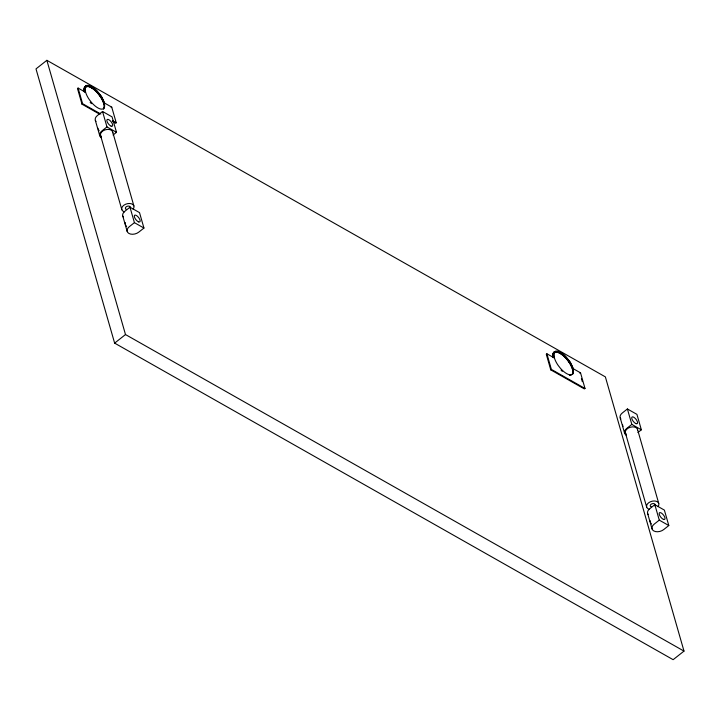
<?xml version="1.0" encoding="UTF-8"?>
<svg xmlns="http://www.w3.org/2000/svg" width="720" height="720" viewBox="0 0 720 720"><rect width="100%" height="100%" fill="white"/><g stroke="black" fill="none" stroke-linecap="round" stroke-linejoin="round"><path stroke-width="1.08" d="M85.167 87.651L86.922 86.229L88.623 86.058A13.77 5.625 51.7 0 1 98.172 92.574L100.431 95.436A14.202 5.805 51.7 0 1 104.067 108.018L102.924 108.972L101.223 109.143A13.77 5.625 51.7 0 1 91.665 102.627L89.406 99.765A14.202 5.805 51.7 0 1 85.77 87.183M553.95 353.358L555.705 351.936L557.406 351.765A13.77 5.625 51.7 0 1 566.955 358.272L569.214 361.143A14.202 5.805 51.7 0 1 572.859 373.725L571.707 374.67L570.006 374.841A13.77 5.625 51.7 0 1 560.457 368.334L558.198 365.463A14.202 5.805 51.7 0 1 554.553 352.881M46.863 60.318L36 68.895L114.633 343.125L673.137 659.682L684 651.105L605.367 376.875L46.863 60.318L125.496 334.548L684 651.105M112.734 121.608L115.623 123.246L116.226 122.769L111.744 107.136L104.679 103.131L101.448 96.318L96.597 90.387A14.598 5.967 51.7 0 0 86.958 85.392L85.536 86.139L84.753 87.669L85.158 92.07L78.102 88.065L77.49 88.542L81.981 104.175L99.279 113.976M81.981 104.175L82.584 103.698L78.102 88.065M113.076 135.018L116.496 132.318L112.068 116.883L102.537 111.474L97.407 115.524A7.164 4.635 -16 0 0 95.985 121.446M111.141 107.613L111.744 107.136M102.537 111.474L106.965 126.918L101.835 130.968A7.164 4.635 -16 0 0 101.475 137.727M129.987 207.207L134.415 222.651L129.285 226.701A7.164 4.635 -16 0 0 128.925 233.46A7.164 4.635 -16 0 0 138.816 232.11L143.946 228.051L139.518 212.616L129.987 207.207L124.857 211.266A7.164 4.635 -16 0 0 123.435 217.179M114.633 343.125L125.496 334.548M546.885 353.772L546.282 354.249L550.764 369.873L584.406 388.944L585.009 388.467L580.527 372.834L573.471 368.838L570.24 362.025L565.38 356.094A14.598 5.967 51.7 0 0 555.741 351.099L554.319 351.846L553.545 353.367L553.95 357.768L546.885 353.772L551.367 369.396L585.009 388.467M550.764 369.873L551.367 369.396M579.924 373.311L580.527 372.834M637.938 432.504L641.358 429.804L636.93 414.369L627.399 408.96L622.269 413.019A7.164 4.635 -16 0 0 620.847 418.932M627.399 408.96L631.827 424.404L626.697 428.454A7.164 4.635 -16 0 0 626.337 435.213M654.849 504.693L659.277 520.137L654.147 524.187A7.164 4.635 -16 0 0 653.787 530.946A7.164 4.635 -16 0 0 663.678 529.596L668.808 525.537L664.38 510.102L654.849 504.693L649.719 508.752A7.164 4.635 -16 0 0 648.297 514.665M86.319 86.706L88.02 86.535A13.77 5.625 51.7 0 1 97.569 93.042L99.828 95.913A14.202 5.805 51.7 0 1 103.464 108.495M555.102 352.413L556.803 352.242A13.77 5.625 51.7 0 1 566.352 358.749L568.611 361.62A14.202 5.805 51.7 0 1 572.256 374.202M569.403 375.318L571.104 375.147M82.584 103.698L100.845 114.048M112.383 120.582L116.226 122.769M106.965 126.918L116.496 132.318M631.827 424.404L641.358 429.804M134.415 222.651L143.946 228.051M659.277 520.137L668.808 525.537M564.777 356.571L569.637 362.502L572.742 368.775M100.278 96.021L95.994 90.864A14.598 5.967 51.7 0 0 93.969 89.064M100.845 96.795L103.536 102.051M637.479 429.255L658.737 503.37M625.437 433.062L646.695 507.177M620.208 417.879L624.636 433.314M647.658 513.612L652.086 529.047M581.418 378.522L582.318 381.654M112.626 131.769L133.875 205.884M100.584 135.576L121.833 209.691M95.346 120.384L99.774 135.828M122.796 216.126L127.224 231.561M553.176 357.516L552.933 353.844L553.716 352.323L555.138 351.576A14.598 5.967 51.7 0 1 557.1 351.657M103.959 103.077L104.076 103.608M84.393 91.809L84.15 88.146L84.933 86.616L86.346 85.869A14.598 5.967 51.7 0 1 88.308 85.95M126.603 226.476A4.212 1.719 51.7 0 1 126.018 225.576M125.577 224.685A4.212 1.719 51.7 0 1 125.379 222.642M125.667 208.926A2.529 1.638 -16 0 1 127.62 206.163A2.529 1.638 -16 0 1 130.212 207.9M126.54 209.412A2.529 1.638 -16 0 1 126.045 209.214M99.153 130.743A4.212 1.719 51.7 0 1 98.568 129.843M98.127 128.952A4.212 1.719 51.7 0 1 97.866 128.124M101.142 136.503A6.318 4.086 -16 0 1 105.219 129.816A6.318 4.086 -16 0 1 112.77 132.831M124.569 211.86A6.318 4.086 -16 0 1 122.616 206.406A6.318 4.086 -16 0 1 131.139 203.715A6.318 4.086 -16 0 1 133.083 209.16M651.465 523.962A4.212 1.719 51.7 0 1 650.88 523.062M650.439 522.171A4.212 1.719 51.7 0 1 650.106 520.65M651.402 506.898A2.529 1.638 -16 0 1 650.619 504.72A2.529 1.638 -16 0 1 654.03 503.649A2.529 1.638 -16 0 1 654.804 505.827M622.989 426.438A4.212 1.719 51.7 0 1 622.656 424.917M626.004 433.998A6.318 4.086 -16 0 1 630.081 427.302A6.318 4.086 -16 0 1 637.632 430.317M649.431 509.346A6.318 4.086 -16 0 1 647.478 503.901A6.318 4.086 -16 0 1 656.001 501.201A6.318 4.086 -16 0 1 657.945 506.655M91.539 87.345A14.598 5.967 51.7 0 1 93.303 88.542M91.377 103.662A14.337 5.859 51.7 0 1 90.153 102.249M84.348 90.585A14.337 5.859 51.7 0 1 84.447 88.47M85.212 87.012A14.337 5.859 51.7 0 1 94.239 89.622A14.337 5.859 51.7 0 1 103.356 101.988M103.698 102.951A14.337 5.859 51.7 0 1 104.166 104.742M104.184 107.685A14.337 5.859 51.7 0 1 103.419 109.143M560.322 353.043A14.598 5.967 51.7 0 1 562.086 354.24M562.761 354.771A14.598 5.967 51.7 0 1 564.777 356.571M562.329 371.34A13.77 5.625 51.7 0 1 561.069 370.125M553.14 356.283A14.337 5.859 51.7 0 1 553.23 354.177M554.004 352.719A14.337 5.859 51.7 0 1 557.298 352.116M558.027 352.323A14.337 5.859 51.7 0 1 572.481 368.649M553.14 357.696A14.751 6.03 51.7 0 1 559.629 352.755M560.484 353.25A14.751 6.03 51.7 0 1 567.504 359.631M568.098 360.378A14.751 6.03 51.7 0 1 571.167 365.112M571.572 365.904A14.751 6.03 51.7 0 1 572.796 368.928M573.363 371.601A14.751 6.03 51.7 0 1 573.237 373.752M84.357 91.989A14.751 6.03 51.7 0 1 90.846 87.057M91.701 87.543A14.751 6.03 51.7 0 1 100.449 96.237M100.971 97.02A14.751 6.03 51.7 0 1 104.013 103.221M111.141 126.144L110.421 125.766A4.212 1.719 51.7 0 1 106.911 119.907A4.212 1.719 51.7 0 1 111.564 122.355A4.212 1.719 51.7 0 1 111.141 126.144M636.003 423.63L635.283 423.252A4.212 1.719 51.7 0 1 631.773 417.393A4.212 1.719 51.7 0 1 636.426 419.841A4.212 1.719 51.7 0 1 636.003 423.63M138.591 221.877L137.871 221.499A4.212 1.719 51.7 0 1 134.361 215.64A4.212 1.719 51.7 0 1 139.023 218.088A4.212 1.719 51.7 0 1 138.591 221.877M663.453 519.363L662.733 518.985A4.212 1.719 51.7 0 1 659.223 513.126A4.212 1.719 51.7 0 1 663.876 515.574A4.212 1.719 51.7 0 1 663.453 519.363"/></g></svg>
